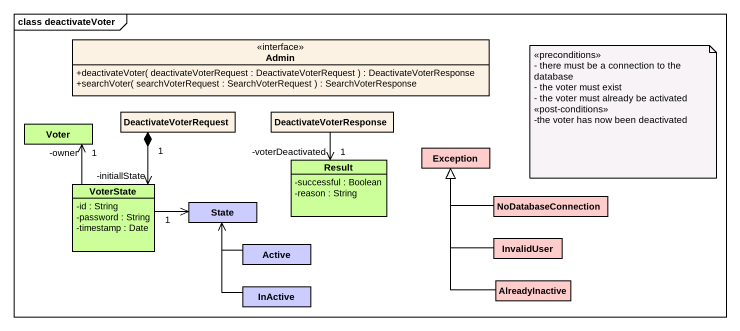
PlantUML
@startuml
mainframe class deactivateVoter
hide circle
hide empty members
skinparam classAttributeIconSize 0
interface Admin {
  +deactivateVoter( deactivateVoterRequest : DeactivateVoterRequest ) : DeactivateVoterResponse
  +searchVoter( searchVoterRequest : SearchVoterRequest ) : SearchVoterResponse
}
class Voter #CCFF99
class DeactivateVoterRequest
class DeactivateVoterResponse
class Result #CCFF99 {
  -successful : Boolean
  -reason : String
}
class "Exception" as Exception_ #FFCCCC
class VoterState #CCFF99 {
  -id : String
  -password : String
  -timestamp : Date
}
class "State" as State_ #CCCCFF
class NoDatabaseConnection #FFCCCC
class Active #CCCCFF
class InvalidUser #FFCCCC
class InActive #CCCCFF
class AlreadyInactive #FFCCCC
DeactivateVoterRequest "1" *--> "-initiallState" VoterState
DeactivateVoterResponse --> "-voterDeactivated\n1" Result
VoterState -up-> "-owner\n1" Voter
VoterState "1" -right-> State_
NoDatabaseConnection -left-|> Exception_
Active -up-> State_
InvalidUser -up-|> Exception_
InActive -up-> State_
AlreadyInactive -up-> Exception_
note as N1
  <<preconditions>>
  - there must be a connection to the database
  - the voter must exist
  - the voter must already be activated
  <<post-conditions>>
  -the voter has now been deactivated
end note
@enduml
